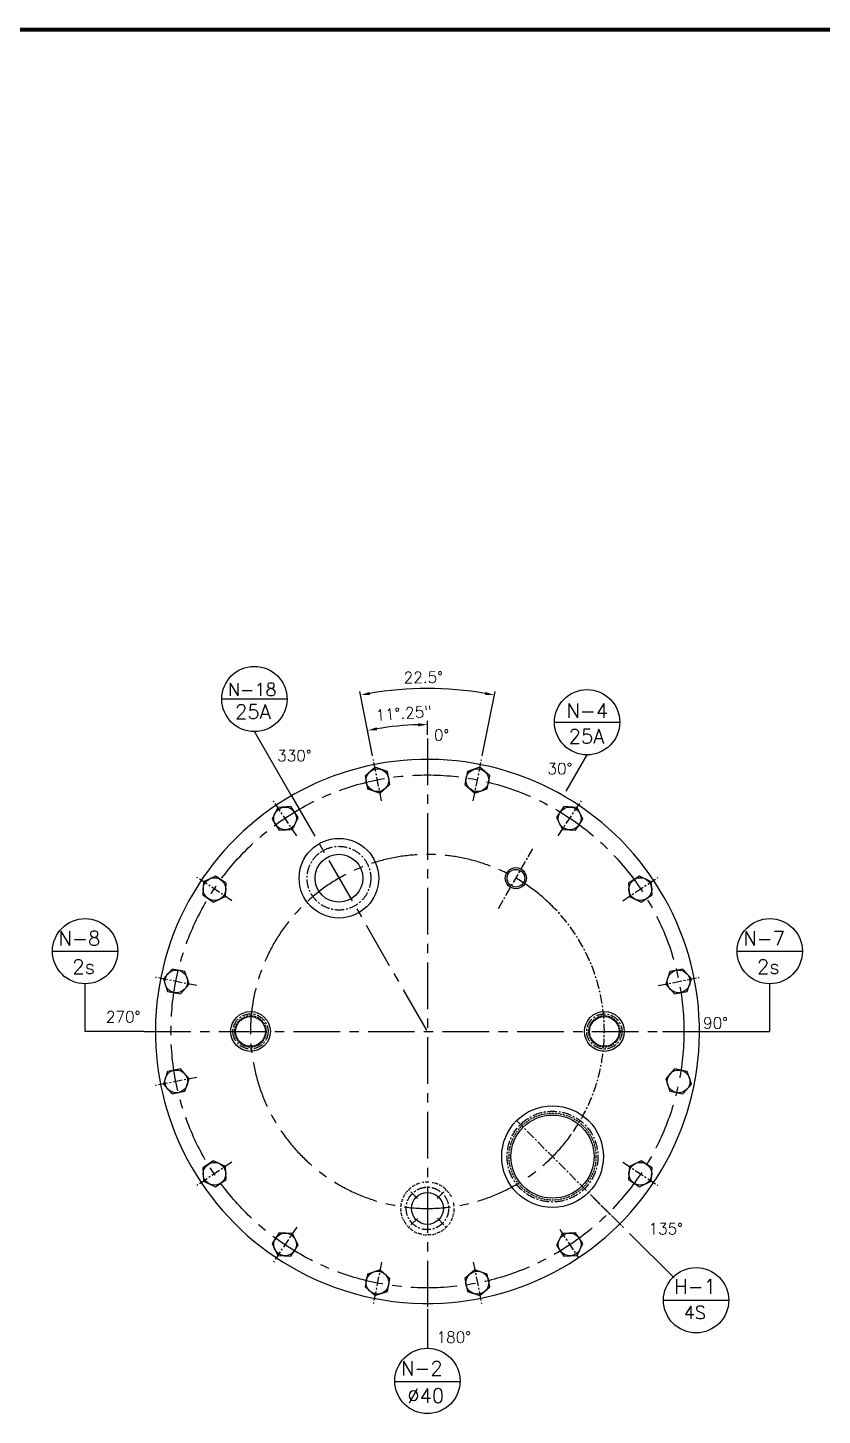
# Model space of a CAD drawing. Extents: x -3 to 5049, y -3 to 3543.
# Drawn here: x 1803 to 3081, y 1312 to 3543 of the extents above; entities that cross this region are included whole.
import ezdxf

# ---------------------------------------------------------------- set-up
doc = ezdxf.new("R2010")
doc.units = 0
doc.header["$LTSCALE"] = 12
doc.header["$MEASUREMENT"] = 0
for name, pattern in [('CADRA_SOLID', [0]), ('CENTER', [2, 1.25, -0.25, 0.25, -0.25]), ('DIVIDE', [1.25, 0.5, -0.25, 0, -0.25, 0, -0.25]), ('HIDDEN', [0.375, 0.25, -0.125])]:
    doc.linetypes.add(name, pattern=pattern)
doc.layers.get('0').update_dxf_attribs({"linetype": 'CONTINUOUS'})
doc.layers.get('DEFPOINTS').update_dxf_attribs({"linetype": 'CONTINUOUS'})
for name, color, linetype in [('1', 1, 'CENTER'), ('2', 2, 'HIDDEN'), ('29', 4, 'CADRA_SOLID'), ('3', 3, 'DIVIDE'), ('4', 4, 'CONTINUOUS')]:
    doc.layers.add(name, color=color, linetype=linetype)
doc.layers.add('치수선', color=4, linetype='CONTINUOUS', lineweight=5)
doc.styles.add('ROMANS', font='romans.shx')
doc.dimstyles.get("Standard").update_dxf_attribs({"dimscale": 6, "dimtxt": 3, "dimasz": 2.5, "dimexe": 1, "dimexo": 1, "dimgap": 1.5, "dimtad": 1, "dimdec": 1, "dimzin": 0, "dimdsep": 46, "dimtxsty": 'ROMANS', "dimcen": 1, "dimclrd": 256, "dimclre": 256, "dimclrt": 256, "dimadec": 0, "dimazin": 0, "dimtfac": 1, "dimtdec": 1, "dimtmove": 0, "dimatfit": 3, "dimfxl": 1, "dimtolj": 1, "dimtzin": 0, "dimarcsym": 0})

# ---------------------------------------------------------------- blocks, each defined once
blk = doc.blocks.new('*D113')
at = {"layer": 'DEFPOINTS', "color": 0, "transparency": 16777216}
for p in [(2381.9, 2418.2), (2446.3, 2399.9), (2359.3, 2366.3), (2372.5, 2299.9), (2446.3, 1486.1)]:
    blk.add_point(p, dxfattribs=at)
at = {"layer": '치수선', "lineweight": -2, "transparency": 16777216}
for p, q in [((2358.2, 2372.2), (2348.9, 2418.8)), ((2446.3, 2405.9), (2446.3, 2428.4))]:
    blk.add_line(p, q, dxfattribs=at)
blk.add_arc((2446.3, 1929), 493.4, 91.7418, 99.5082, dxfattribs=at)
at = {"layer": '치수선', "transparency": 16777216}
for points in [[(2365.3, 2413.2), (2364.4, 2418.1), (2350.1, 2412.9)], [(2431.3, 2424.7), (2431.4, 2419.7), (2446.3, 2422.4)]]:
    blk.add_solid(points, dxfattribs=at)
at = {"layer": '치수선', "lineweight": -2, "transparency": 16777216, "insert": (2408.2, 2440.7), "char_height": 18, "attachment_point": 5, "rotation": 4.2605, "style": 'ROMANS'}
blk.add_mtext('\\A1;11%%D.25"', dxfattribs=at)
blk = doc.blocks.new('*D114')
at = {"layer": 'DEFPOINTS', "color": 0, "transparency": 16777216}
for p in [(2482.4, 2479.3), (2359.3, 2366.3), (2533.3, 2366.3), (2372.5, 2299.9), (2520.1, 2299.9)]:
    blk.add_point(p, dxfattribs=at)
at = {"layer": '치수선', "lineweight": -2, "transparency": 16777216}
for p, q in [((2358.2, 2372.2), (2337.6, 2475.7)), ((2534.5, 2372.2), (2555.1, 2475.7))]:
    blk.add_line(p, q, dxfattribs=at)
blk.add_arc((2446.3, 1929), 551.5, 80.3085, 99.6915, dxfattribs=at)
at = {"layer": '치수선', "transparency": 16777216}
for points in [[(2353.9, 2470.1), (2353, 2475), (2338.7, 2469.8)], [(2539.6, 2475), (2538.7, 2470.1), (2553.9, 2469.8)]]:
    blk.add_solid(points, dxfattribs=at)
at = {"layer": '치수선', "lineweight": -2, "transparency": 16777216, "insert": (2439.6, 2498.4), "char_height": 18, "attachment_point": 5, "rotation": 0.6723, "style": 'ROMANS'}
blk.add_mtext('\\A1;22.5%%D', dxfattribs=at)

msp = doc.modelspace()

# ---------------------------------------------------------------- linework, layer by layer
at = {"lineweight": -2, "const_width": 6.36}
msp.add_lwpolyline([(0, 3539.79), (5045.96, 3539.79), (5045.96, 0), (0, 0), (0, 3539.79)], dxfattribs=at)
at = {"lineweight": -2}
for centre, radius in [((2304.02, 2175.44), 64.03), ((2304.02, 2175.44), 38.42), ((2588.62, 2175.44), 17), ((2588.62, 2175.44), 14.2), ((2161.73, 1928.98), 32), ((2161.73, 1928.98), 23.9), ((2730.91, 1928.98), 32), ((2730.91, 1928.98), 23.9), ((2647.56, 1727.74), 81.75), ((2647.56, 1727.74), 66.9), ((2446.32, 1644.39), 25.61)]:
    msp.add_circle(centre, radius, dxfattribs=at)
for start, end in [(93.2625, 123.2625), (63.2625, 93.2625), (33.2625, 63.2625), (123.2625, 153.2625), (3.2625, 33.2625), (153.2625, 183.2625), (333.2625, 3.2625), (183.2625, 210), (303.2625, 333.2625), (210, 239.65813), (273.2625, 303.2625), (239.65813, 273.2625)]:
    msp.add_arc((2446.32, 1928.98), 437.56, start, end, dxfattribs=at)
at = {"layer": '1', "lineweight": -2}
for p, q in [((2430.35, 1660.27), (2416.84, 1673.69)), ((2462.2, 1660.36), (2475.63, 1673.87)), ((2430.44, 1628.41), (2417.02, 1614.91)), ((2462.3, 1628.51), (2475.8, 1615.08))]:
    msp.add_line(p, q, dxfattribs=at)
for centre, radius in [((2304.02, 2175.44), 51.23), ((2161.73, 1928.98), 28.25), ((2730.91, 1928.98), 28.25), ((2446.32, 1644.39), 34.15)]:
    msp.add_circle(centre, radius, dxfattribs=at)
at = {"layer": '1', "linetype": 'CENTER', "lineweight": -2}
msp.add_circle((2647.56, 1727.74), 73, dxfattribs=at)
at = {"layer": '1', "lineweight": -2}
msp.add_arc((2446.32, 1928.98), 284.59, 325.58013, 45, dxfattribs=at)
at = {"layer": '2', "color": 1, "linetype": 'CENTER', "lineweight": -2, "ltscale": 5}
for p, q in [((2446.32, 2399.91), (2446.32, 1486.12)), ((2227.54, 2307.92), (2446.32, 1928.98)), ((1990.77, 1928.98), (2906.38, 1928.98))]:
    msp.add_line(p, q, dxfattribs=at)
msp.add_circle((2446.32, 1928.98), 412.5, dxfattribs=at)
at = {"layer": '2', "lineweight": -2}
for centre, radius in [((2161.73, 1928.98), 25.4), ((2730.91, 1928.98), 25.4), ((2647.56, 1727.74), 69.9)]:
    msp.add_circle(centre, radius, dxfattribs=at)
at = {"layer": '2', "color": 1, "linetype": 'CENTER', "lineweight": -2, "ltscale": 5}
msp.add_arc((2446.32, 1928.98), 284.59, 45, 324.52676, dxfattribs=at)
at = {"layer": '29', "lineweight": -2}
for p, q in [((2227.54, 2307.92), (2167.98, 2411.08)), ((1895.62, 1928.98), (1895.62, 2005.59)), ((2997.02, 1928.98), (2997.02, 2005.59)), ((1990.77, 1928.98), (1895.62, 1928.98)), ((2901.87, 1928.98), (2997.02, 1928.98)), ((2446.32, 1483.08), (2446.32, 1419.45))]:
    msp.add_line(p, q, dxfattribs=at)
at = {"layer": '3', "color": 4, "lineweight": -2}
msp.add_circle((2446.32, 1644.39), 42.69, dxfattribs=at)
at = {"layer": '4', "color": 4, "lineweight": -2}
for p, q in [((2115.51, 2463.69), (2220.02, 2463.69)), ((2650.67, 2426.41), (2755.17, 2426.41)), ((2669.27, 2315.14), (2703.14, 2373.8)), ((1843.15, 2058.2), (1947.66, 2058.2)), ((2944.55, 2058.2), (3049.05, 2058.2)), ((2826, 1496.88), (2930.5, 1496.88)), ((2395.04, 1366.33), (2499.54, 1366.33))]:
    msp.add_line(p, q, dxfattribs=at)
at = {"layer": '4', "color": 1, "linetype": 'CENTER', "lineweight": -2}
for p, q in [((2372.54, 2299.89), (2359.33, 2366.32)), ((2520.1, 2299.89), (2533.31, 2366.32)), ((2236.22, 2243.42), (2198.59, 2299.74)), ((2656.42, 2243.42), (2694.05, 2299.74)), ((2560.58, 2126.87), (2615.75, 2222.45)), ((2131.88, 2139.08), (2075.57, 2176.71)), ((2760.76, 2139.08), (2817.08, 2176.71)), ((2075.41, 2002.76), (2008.98, 2015.97)), ((2817.23, 2002.76), (2883.66, 2015.97)), ((2824.49, 1928.98), (2892.23, 1928.98)), ((2824.49, 1928.98), (2892.23, 1928.98)), ((2075.41, 1855.2), (2008.98, 1841.99)), ((2589.75, 1785.55), (2761.62, 1613.68)), ((2131.88, 1718.88), (2075.57, 1681.25)), ((2760.76, 1718.88), (2817.08, 1681.25)), ((2713.73, 1661.57), (2761.62, 1613.68)), ((2236.22, 1614.54), (2198.59, 1558.22)), ((2659.22, 1610.36), (2689.42, 1565.16)), ((2372.54, 1558.07), (2359.33, 1491.64)), ((2520.1, 1558.07), (2533.31, 1491.64))]:
    msp.add_line(p, q, dxfattribs=at)
at = {"layer": '4', "lineweight": -2}
msp.add_line((2771.5, 1604.25), (2843.2, 1532.55), dxfattribs=at)
for points in [[(2370.08, 2312.27), (2385.98, 2326.21), (2381.85, 2346.95), (2361.83, 2353.75), (2345.93, 2339.81), (2350.06, 2319.07)], [(2522.56, 2312.27), (2542.59, 2319.07), (2546.71, 2339.81), (2530.81, 2353.75), (2510.79, 2346.95), (2506.66, 2326.21)], [(2229.2, 2253.92), (2238.56, 2272.88), (2226.81, 2290.47), (2205.71, 2289.08), (2196.36, 2270.12), (2208.1, 2252.54)], [(2663.44, 2253.92), (2684.54, 2252.54), (2696.29, 2270.12), (2686.93, 2289.08), (2665.83, 2290.47), (2654.09, 2272.88)], [(2121.38, 2146.1), (2122.76, 2167.2), (2105.18, 2178.94), (2086.22, 2169.59), (2084.84, 2148.49), (2102.42, 2136.75)], [(2771.26, 2146.1), (2790.23, 2136.75), (2807.81, 2148.49), (2806.42, 2169.59), (2787.46, 2178.94), (2769.88, 2167.2)], [(2063.03, 2005.22), (2056.23, 2025.24), (2035.49, 2029.37), (2021.55, 2013.47), (2028.35, 1993.45), (2049.09, 1989.32)], [(2829.61, 2005.22), (2843.56, 1989.32), (2864.29, 1993.45), (2871.09, 2013.47), (2857.15, 2029.37), (2836.41, 2025.24)], [(2063.03, 1852.74), (2049.09, 1868.64), (2028.35, 1864.51), (2021.55, 1844.49), (2035.49, 1828.59), (2056.23, 1832.72)], [(2829.61, 1852.74), (2836.41, 1832.72), (2857.15, 1828.59), (2871.09, 1844.49), (2864.29, 1864.51), (2843.56, 1868.64)], [(2121.38, 1711.86), (2102.42, 1721.21), (2084.84, 1709.47), (2086.22, 1688.37), (2105.18, 1679.01), (2122.76, 1690.76)], [(2771.26, 1711.86), (2769.88, 1690.76), (2787.46, 1679.01), (2806.42, 1688.37), (2807.81, 1709.47), (2790.23, 1721.21)], [(2229.2, 1604.04), (2208.1, 1605.42), (2196.36, 1587.84), (2205.71, 1568.88), (2226.81, 1567.49), (2238.56, 1585.08)], [(2663.44, 1604.04), (2654.09, 1585.08), (2665.83, 1567.49), (2686.93, 1568.88), (2696.29, 1587.84), (2684.54, 1605.42)], [(2370.08, 1545.69), (2350.06, 1538.89), (2345.93, 1518.15), (2361.83, 1504.21), (2381.85, 1511.01), (2385.98, 1531.74)], [(2522.56, 1545.69), (2506.66, 1531.74), (2510.79, 1511.01), (2530.81, 1504.21), (2546.71, 1518.15), (2542.59, 1538.89)]]:
    msp.add_lwpolyline(points, close=True, dxfattribs=at)
for centre, radius in [((2167.98, 2463.55), 52.47), ((2703.14, 2426.27), 52.47), ((2365.95, 2333.01), 18.32), ((2526.69, 2333.01), 18.32), ((2217.46, 2271.5), 18.32), ((2675.19, 2271.5), 18.32), ((2103.8, 2157.84), 18.32), ((2788.84, 2157.84), 18.32), ((1895.62, 2058.06), 52.47), ((2997.02, 2058.06), 52.47), ((2042.29, 2009.35), 18.32), ((2850.35, 2009.35), 18.32), ((2042.29, 1848.61), 18.32), ((2850.35, 1848.61), 18.32), ((2103.8, 1700.11), 18.32), ((2788.84, 1700.11), 18.32), ((2217.46, 1586.46), 18.32), ((2675.19, 1586.46), 18.32), ((2365.95, 1524.95), 18.32), ((2526.69, 1524.95), 18.32), ((2878.47, 1496.74), 52.47), ((2446.32, 1366.98), 52.47)]:
    msp.add_circle(centre, radius, dxfattribs=at)

# ---------------------------------------------------------------- texts
at = {"layer": '4', "lineweight": -2, "style": 'ROMANS'}
for s, height, p in [('N-18', 20.779, (2125.25, 2468.53)), ('25A', 23.088, (2136.9, 2431.48)), ('N-4', 23.088, (2669.75, 2433.29)), ('25A', 23.088, (2673.41, 2392.18)), ('N-8', 23.088, (1852.92, 2067.04)), ('N-7', 23.088, (2954.32, 2067.04)), ('2s', 23.088, (1874.99, 2021.4)), ('2s', 23.088, (2976.38, 2021.4)), ('H-1', 23.088, (2843.23, 1507.34)), ('4S', 20.779, (2858.68, 1466.68)), ('N-2', 23.088, (2403.62, 1375.95)), ('%%c40', 23.088, (2413.86, 1331.74))]:
    msp.add_text(s, height=height, dxfattribs=at).set_placement(p)
at = {"layer": '4', "lineweight": -2, "char_height": 18, "attachment_point": 5, "style": 'ROMANS'}
for s, insert in [('0%%D', (2469.12, 2405.6)), ('330%%D', (2232.27, 2372.41)), ('30%%D', (2659.45, 2351.58)), ('270%%D', (1956.76, 1952.4)), ('90%%D', (2909.78, 1942.58)), ('135%%D', (2829.59, 1611.69)), ('180%%D', (2488.71, 1437.3))]:
    msp.add_mtext(s, dxfattribs=dict(at, insert=insert))

# ---------------------------------------------------------------- dimensions: what is measured, and where the dimension line sits
at = {"layer": '치수선', "lineweight": -2}
for base, line1, text, picture, middle in [((2482.39, 2479.25), ((2520.1, 2299.89), (2533.31, 2366.32)), '22.5%%D', '*D114', (2439.85, 2480.4)), ((2381.92, 2418.19), ((2446.32, 2399.91), (2446.32, 1486.12)), '11%%D.25"', '*D113', (2409.66, 2421.04))]:
    dim = msp.add_angular_dim_2l(base=base, line1=line1, line2=((2372.54, 2299.89), (2359.33, 2366.32)), text=text, dimstyle='Standard', dxfattribs=at)
    dim.commit()
    dim.dimension.update_dxf_attribs({"geometry": picture, "text_midpoint": middle, "dimtype": 162})

doc.saveas('drawing.dxf')
